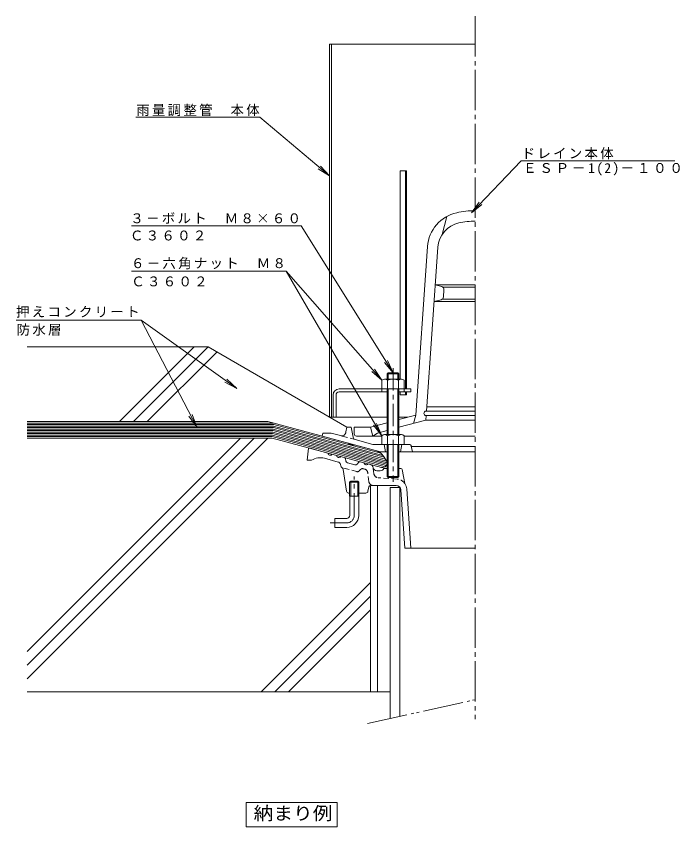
# Model space of a CAD drawing. Units: millimetres, scale not verified. Extents: x -497 to 553, y -404 to 353.
# Drawn here: x 108 to 553, y -300 to 243 of the extents above; entities that cross this region are included whole.
import ezdxf
from ezdxf.enums import TextEntityAlignment as Align

# ---------------------------------------------------------------- set-up
doc = ezdxf.new("R2010")
doc.units = ezdxf.units.MM
doc.header["$LTSCALE"] = 3
for name, pattern in [('CHAIN1', [8, 5, -1, 1, -1]), ('CHAIN2', [12, 9, -1, 1, -1]), ('DASHED1', [1.8, 1.2, -0.6]), ('DOUBLE_CHAIN2', [12.8, 9, -1, 0.6, -0.6, 0.6, -1])]:
    doc.linetypes.add(name, pattern=pattern)
doc.layers.add('3-4', color=7, linetype='Continuous', lineweight=9)
doc.layers.add('3-5', color=3, linetype='Continuous', lineweight=9)
doc.layers.add('3-F', color=2, linetype='Continuous')
doc.styles.add('ＭＳ ゴシック', font='')
doc.styles.get('ＭＳ ゴシック').set_extended_font_data('MS Gothic')

msp = doc.modelspace()

# ---------------------------------------------------------------- linework, layer by layer
at = {"layer": '3-4'}
for p, q in [((413.034, 111.297), (446.348, 146.244)), ((446.348, 146.244), (549.186, 146.244)), ((413.034, 111.297), (418.34, 118.566)), ((413.034, 111.297), (420.041, 116.945))]:
    msp.add_line(p, q, dxfattribs=at)
msp.add_lwpolyline([(262.177, -283.568), (262.177, -299.822), (323.271, -299.822), (323.271, -283.568)], close=True, dxfattribs=at)
at = {"layer": '3-5', "color": 7, "linetype": 'CHAIN2'}
msp.add_line((415.57, 243.067), (415.57, -227.765), dxfattribs=at)
at = {"layer": '3-5'}
for p, q in [((318.07, 224.443), (318.07, -25.557)), ((318.07, 224.443), (415.57, 224.443)), ((319.27, 224.443), (319.27, -25.557)), ((369.601, 139.443), (365.271, 139.443)), ((365.271, 139.443), (365.271, -0.057)), ((368.999, 139.443), (368.999, -6.557)), ((369.601, 139.443), (369.601, -6.557)), ((320.445, -10.557), (320.445, -25.557)), ((322.445, -10.557), (322.445, -25.557)), ((324.445, -6.557), (356.57, -6.557)), ((324.445, -8.557), (356.57, -8.557)), ((353.07, -6.557), (353.07, -8.557)), ((364.57, -6.557), (372.445, -6.557)), ((364.57, -8.557), (372.445, -8.557)), ((365.271, -8.557), (365.271, -10.557)), ((369.601, -10.557), (365.271, -10.557)), ((368.07, -6.557), (368.07, -8.557)), ((368.999, -8.557), (368.999, -10.557)), ((369.601, -8.557), (369.601, -10.557)), ((372.445, -6.557), (372.445, -8.557)), ((318.07, -25.557), (356.57, -25.557)), ((364.57, -25.557), (370.315, -25.557)), ((303.07, -54.317), (304.07, -46.317)), ((304.07, -46.317), (305.07, -46.317)), ((305.07, -46.317), (316.925, -49.494)), ((323.899, -55.504), (314.712, -53.042)), ((319.823, -50.27), (322.721, -51.047)), ((327.92, -52.44), (325.619, -51.823)), ((328.64, -53.205), (329.003, -54.977)), ((303.07, -54.317), (306.07, -54.317)), ((325.58, -58.201), (325.341, -57.034)), ((330.085, -56.126), (335.055, -57.457)), ((337.766, -55.65), (336.566, -57.004)), ((341.074, -55.964), (338.773, -55.348)), ((345.115, -57.047), (343.971, -56.741)), ((329.38, -75.037), (327.241, -60.617)), ((352.07, -61.317), (349.722, -61.317)), ((356.57, -59.817), (354.361, -59.817)), ((365.747, -59.817), (364.57, -59.817)), ((366.728, -60.624), (368.57, -69.994)), ((332.21, -68.317), (331.395, -69.117)), ((337.745, -69.117), (331.395, -69.117)), ((331.395, -78.317), (331.395, -69.117)), ((336.93, -68.317), (332.21, -68.317)), ((332.21, -78.317), (332.21, -68.317)), ((337.745, -69.117), (336.93, -68.317)), ((336.93, -78.317), (336.93, -68.317)), ((337.745, -78.317), (337.745, -69.117)), ((344.409, -72.121), (343.811, -75.111)), ((362.776, -71.317), (345.39, -71.317)), ((365.769, -74.103), (368.57, -113.317)), ((369.727, -73.378), (372.58, -113.317)), ((330.864, -76.317), (331.395, -76.317)), ((337.745, -78.317), (331.395, -78.317)), ((331.57, -91.317), (331.57, -78.317)), ((337.57, -91.317), (337.57, -78.317)), ((337.745, -76.317), (342.34, -76.317)), ((321.57, -93.317), (321.57, -99.317)), ((329.57, -93.317), (321.57, -93.317)), ((329.57, -99.317), (321.57, -99.317)), ((368.57, -113.317), (415.57, -113.317))]:
    msp.add_line(p, q, dxfattribs=at)
at = {"layer": '3-5', "color": 7}
for p, q in [((271.457, 175.441), (188.474, 175.441)), ((318.07, 136.059), (271.457, 175.441)), ((318.07, 136.059), (312.012, 142.715)), ((318.07, 136.059), (310.496, 140.92)), ((299.059, 102.709), (185.477, 102.709)), ((360.57, 4.183), (299.059, 102.709)), ((288.967, 72.26), (185.477, 72.26)), ((288.967, 72.26), (353.07, -0.779)), ((288.967, 72.26), (353.07, -37.909)), ((255.885, -6.248), (191.924, 39.576)), ((177.515, -28.48), (227.515, 21.52)), ((186.708, -28.48), (236.708, 21.52)), ((195.9, -28.48), (242.531, 18.151)), ((360.57, 4.183), (354.848, 11.13)), ((360.57, 4.183), (356.841, 12.374)), ((353.07, -0.779), (348.067, 6.703)), ((353.07, -0.779), (346.301, 5.153)), ((255.885, -6.248), (247.948, -2.006)), ((255.885, -6.248), (249.316, -0.097)), ((229.108, -32.238), (223.962, -24.854)), ((229.108, -32.238), (226.049, -23.774)), ((276.726, -28.48), (115.57, -28.48)), ((280.459, -29.48), (115.57, -29.48)), ((280.755, -30.48), (115.57, -30.48)), ((280.623, -31.48), (115.57, -31.48)), ((280.491, -32.48), (115.57, -32.48)), ((276.726, -28.48), (352.23, -48.711)), ((354.587, -52.334), (280.491, -32.48)), ((353.738, -51.072), (280.623, -31.48)), ((352.436, -49.687), (280.755, -30.48)), ((353.07, -37.909), (347.567, -30.787)), ((353.07, -37.909), (349.598, -29.606)), ((280.36, -33.48), (115.57, -33.48)), ((280.228, -34.48), (115.57, -34.48)), ((280.096, -35.48), (115.57, -35.48)), ((279.965, -36.48), (115.57, -36.48)), ((279.833, -37.48), (115.57, -37.48)), ((356.067, -57.908), (279.833, -37.48)), ((356.48, -56.983), (279.965, -36.48)), ((356.555, -55.968), (280.096, -35.48)), ((356.206, -54.839), (280.228, -34.48)), ((355.403, -53.588), (280.36, -33.48)), ((279.701, -38.48), (115.57, -38.48)), ((279.57, -39.48), (115.57, -39.48)), ((115.57, -200.734), (276.824, -39.48)), ((115.57, -191.542), (267.632, -39.48)), ((115.57, -182.349), (258.439, -39.48)), ((279.57, -39.48), (352.847, -59.115)), ((355.247, -58.723), (279.701, -38.48)), ((354.112, -51.604), (356.091, -54.647)), ((365.17, -72.508), (358.57, -72.508)), ((358.57, -72.508), (358.57, -227.331)), ((365.17, -72.508), (365.17, -225.865)), ((272.287, -209.48), (345.57, -136.197)), ((281.479, -209.48), (345.57, -145.389)), ((290.672, -209.48), (345.57, -154.582)), ((358.57, -209.48), (115.57, -209.48))]:
    msp.add_line(p, q, dxfattribs=at)
at = {"layer": '3-5', "color": 6}
for p, q in [((396.57, 108.953), (393.57, 96.922)), ((375.788, -24.091), (383.681, 88.793)), ((382.989, -21.447), (390.664, 88.304)), ((388.898, 63.053), (415.57, 63.053)), ((393.188, 61.964), (388.898, 63.053)), ((393.987, 61.553), (415.57, 61.553)), ((394.35, 55.008), (394.691, 59.886)), ((392.831, 53.205), (388.129, 52.053)), ((388.129, 52.053), (415.57, 52.053)), ((393.562, 53.553), (415.57, 53.553)), ((382.78, -21.447), (415.57, -21.447)), ((383.199, -18.447), (415.57, -18.447)), ((364.57, -27.096), (375.788, -24.091)), ((375.788, -24.091), (374.288, -29.669)), ((382.57, -27.45), (382.78, -24.447)), ((382.78, -24.447), (415.57, -24.447)), ((334.57, -36.687), (334.57, -32.187)), ((334.57, -32.187), (345.57, -32.187)), ((345.57, -32.187), (356.57, -29.24)), ((364.57, -32.273), (382.57, -27.45)), ((382.57, -27.447), (415.57, -27.447)), ((350.07, -36.158), (356.57, -34.416)), ((336.07, -38.187), (353.07, -38.187)), ((368.07, -38.187), (415.57, -38.187))]:
    msp.add_line(p, q, dxfattribs=at)
at = {"layer": '3-5', "color": 4, "linetype": 'CHAIN1'}
msp.add_line((360.57, 7.451), (360.57, -68.817), dxfattribs=at)
at = {"layer": '3-5', "color": 4}
for p, q in [((356.57, 3.506), (356.57, -0.057)), ((357.246, -0.057), (357.246, 4.183)), ((363.893, -0.057), (363.893, 4.183)), ((364.57, 3.506), (364.57, -0.057)), ((353.07, -0.779), (353.07, -6.557)), ((354.946, -0.057), (366.193, -0.057)), ((356.823, -0.779), (356.823, -6.557)), ((364.317, -0.779), (364.317, -6.557)), ((368.07, -0.779), (368.07, -6.557)), ((353.07, -6.557), (368.07, -6.557)), ((356.57, -6.557), (356.57, -37.187)), ((357.246, -37.187), (357.246, -6.557)), ((363.893, -37.187), (363.893, -6.557)), ((364.57, -6.557), (364.57, -37.187)), ((353.07, -37.909), (353.07, -43.687)), ((354.946, -37.187), (366.193, -37.187)), ((356.823, -37.909), (356.823, -43.687)), ((364.317, -37.909), (364.317, -43.687)), ((368.07, -37.909), (368.07, -43.687)), ((356.57, -43.687), (356.57, -65.141)), ((357.246, -65.817), (357.246, -43.687)), ((363.893, -65.817), (363.893, -43.687)), ((364.57, -43.687), (364.57, -65.141)), ((345.57, -71.317), (345.57, -209.48)), ((350.07, -71.317), (350.07, -209.48))]:
    msp.add_line(p, q, dxfattribs=at)
at = {"layer": '3-5', "color": 2}
for p, q in [((329.077, -35.407), (329.57, -32.187)), ((332.57, -32.187), (329.57, -32.187)), ((332.57, -32.187), (333.838, -38.953)), ((313.07, -38.187), (313.57, -36.187)), ((319.129, -36.187), (313.57, -36.187)), ((325.335, -37.85), (319.129, -36.187)), ((347.119, -43.687), (335.286, -40.517)), ((333.57, -44.198), (334.57, -43.948)), ((352.257, -48.687), (334.57, -43.948)), ((371.34, -43.687), (347.119, -43.687)), ((356.57, -48.687), (352.257, -48.687)), ((354.57, -43.687), (355.57, -48.687)), ((364.57, -48.687), (415.57, -48.687)), ((366.57, -43.687), (365.57, -48.687)), ((372.811, -44.893), (373.57, -48.687)), ((372.87, -45.187), (415.57, -45.187))]:
    msp.add_line(p, q, dxfattribs=at)
at = {"layer": '3-5', "color": 2, "linetype": 'DASHED1'}
msp.add_line((335.286, -40.517), (325.335, -37.85), dxfattribs=at)
at = {"layer": '3-5', "linetype": 'DASHED1'}
for p, q in [((336.408, -61.961), (326.661, -59.35)), ((347.783, -63.379), (347.316, -59.579)), ((337.918, -61.507), (338.708, -60.616)), ((341.474, -60.213), (340.722, -60.011)), ((344.404, -68.683), (343.675, -62.745)), ((363.233, -66.893), (350.551, -66.006))]:
    msp.add_line(p, q, dxfattribs=at)
at = {"layer": '3-5', "linetype": 'CHAIN1'}
for p, q in [((334.57, -91.317), (334.57, -65.317)), ((329.57, -96.317), (318.57, -96.317))]:
    msp.add_line(p, q, dxfattribs=at)
at = {"layer": '3-5', "color": 7, "linetype": 'DOUBLE_CHAIN2'}
msp.add_line((343.449, -230.691), (415.57, -214.665), dxfattribs=at)
at = {"layer": '3-5', "color": 7}
for points in [[(229.108, -32.238), (191.924, 39.576), (108.278, 39.576)], [(329.57, -32.211), (236.708, 21.52), (115.57, 21.52)]]:
    msp.add_lwpolyline(points, dxfattribs=at)
at = {"layer": '3-5', "color": 4}
for points in [[(356.57, 3.506), (364.57, 3.506), (363.893, 4.183), (357.246, 4.183)], [(364.57, -65.141), (356.57, -65.141), (357.246, -65.817), (363.893, -65.817)]]:
    msp.add_lwpolyline(points, close=True, dxfattribs=at)
at = {"layer": '3-5', "color": 6}
msp.add_lwpolyline([(345.57, -32.187), (347.07, -38.187), (350.07, -36.158)], dxfattribs=at)
at = {"layer": '3-5', "color": 2}
msp.add_lwpolyline([(333.57, -44.198), (331.57, -43.662), (330.57, -42.876), (313.07, -38.187)], dxfattribs=at)
at = {"layer": '3-5', "color": 6}
for centre, radius, start, end in [((408.62, 87.049), 25, 102.54309, 175.99998), ((415.57, 55.813), 57, 90, 102.54308), ((408.62, 87.049), 18, 102.54309, 175.99998), ((415.57, 55.813), 50, 90, 102.54308), ((392.696, 60.025), 2, 356.00018, 75.75797), ((392.355, 55.148), 2, 283.77217, 355.99979), ((382.78, -22.947), 1.5, 90, 270), ((336.07, -36.687), 1.5, 180, 270)]:
    msp.add_arc(centre, radius, start, end, dxfattribs=at)
at = {"layer": '3-5', "color": 4}
for centre, radius, start, end in [((354.946, -2.857), 2.8, 47.92557, 132.07463), ((360.57, -10.146), 10.089, 68.19786, 111.80214), ((366.193, -2.857), 2.8, 47.92572, 132.07428), ((354.946, -39.988), 2.8, 47.92557, 132.07463), ((360.57, -47.277), 10.089, 68.19786, 111.80214), ((366.193, -39.988), 2.8, 47.92572, 132.07428)]:
    msp.add_arc(centre, radius, start, end, dxfattribs=at)
at = {"layer": '3-5'}
for centre, radius, start, end in [((324.445, -10.557), 4, 90, 180), ((324.445, -10.557), 2, 90, 180), ((311.865, -63.667), 11, 74.99997, 121.79021), ((318.536, -49.278), 1.625, 187.61929, 322.3797), ((324.332, -50.831), 1.625, 187.62059, 322.37891), ((327.661, -53.406), 1, 11.56642, 75.00078), ((323.382, -57.435), 2, 11.56621, 75.0005), ((327.05, -57.901), 1.5, 191.56628, 239.30832), ((325.263, -60.91), 2, 8.43475, 59.30959), ((330.473, -54.677), 1.5, 191.5649, 254.99991), ((335.443, -56.009), 1.5, 254.99991, 318.43558), ((338.514, -56.314), 1, 75.00023, 138.43498), ((342.684, -55.749), 1.625, 187.62059, 322.38074), ((344.339, -59.945), 3, 11.83266, 75.00041), ((349.722, -58.817), 2.5, 191.83293, 270), ((352.07, -58.817), 2.5, 270, 336.42221), ((365.747, -60.817), 1, 11.11934, 90), ((362.745, -73.876), 7, 4.0856, 33.68298), ((330.864, -74.817), 1.5, 188.43515, 270), ((342.34, -74.817), 1.5, 270, 348.68979), ((345.39, -72.317), 1, 90, 168.69006), ((362.776, -74.317), 3, 4.08546, 90), ((329.57, -91.317), 2, 270, 0), ((329.57, -91.317), 8, 270, 0)]:
    msp.add_arc(centre, radius, start, end, dxfattribs=at)
at = {"layer": '3-5', "color": 2}
for centre, radius, start, end in [((326.111, -34.953), 3, 254.99973, 351.29286), ((335.804, -38.585), 2, 190.61488, 255.0005), ((371.34, -45.187), 1.5, 11.31021, 90)]:
    msp.add_arc(centre, radius, start, end, dxfattribs=at)
at = {"layer": '3-5', "color": 7}
for centre, radius, start, end in [((346.568, -56.511), 9, 33.04454, 74.99989), ((353.613, -56.259), 2.957, 255.00002, 33.04446)]:
    msp.add_arc(centre, radius, start, end, dxfattribs=at)
at = {"layer": '3-5', "linetype": 'DASHED1'}
for centre, radius, start, end in [((327.05, -57.901), 1.5, 239.30832, 255.00128), ((344.339, -59.945), 3, 6.99973, 11.83266), ((336.796, -60.512), 1.5, 255.00128, 318.43651), ((340.205, -61.943), 2, 74.99976, 138.43507), ((340.697, -63.11), 3, 7.00008, 74.99991), ((350.761, -63.014), 3, 187.00008, 266.00017), ((347.382, -68.317), 3, 187.00008, 270), ((362.745, -73.876), 7, 33.68298, 85.99998)]:
    msp.add_arc(centre, radius, start, end, dxfattribs=at)
at = {"layer": '3-5', "linetype": 'CHAIN1'}
msp.add_arc((329.57, -91.317), 5, 270, 0, dxfattribs=at)

# ---------------------------------------------------------------- texts
at = {"layer": '3-5', "color": 7, "char_height": 6.598, "attachment_point": 7, "style": 'ＭＳ ゴシック'}
for s, insert in [('\\T1.17;雨量調整管\u3000本体', (188.611, 176.145)), ('\\T1.17;ドレイン本体', (446.678, 147.201)), ('\\T1.21;ＥＳＰ－1(2)－１００', (447.681, 136.369)), ('\\T1.17;３－ボルト\u3000Ｍ８×６０', (184.684, 104.044)), ('\\T1.17;Ｃ３６０２', (184.447, 92.798)), ('\\T1.17;６－六角ナット\u3000Ｍ８', (185.093, 73.595)), ('\\T1.17;Ｃ３６０２', (185.311, 62.035)), ('\\T1.17;押えコンクリート', (108.171, 41.101)), ('\\T1.17;防水層', (108.546, 29.082))]:
    msp.add_mtext(s, dxfattribs=dict(at, insert=insert))
at = {"layer": '3-F', "style": 'ＭＳ ゴシック', "width": 1.1}
msp.add_text('納まり例', height=8.798, dxfattribs=at).set_placement((267.213, -297.802), align=Align.BOTTOM_LEFT)

doc.saveas('drawing.dxf')
